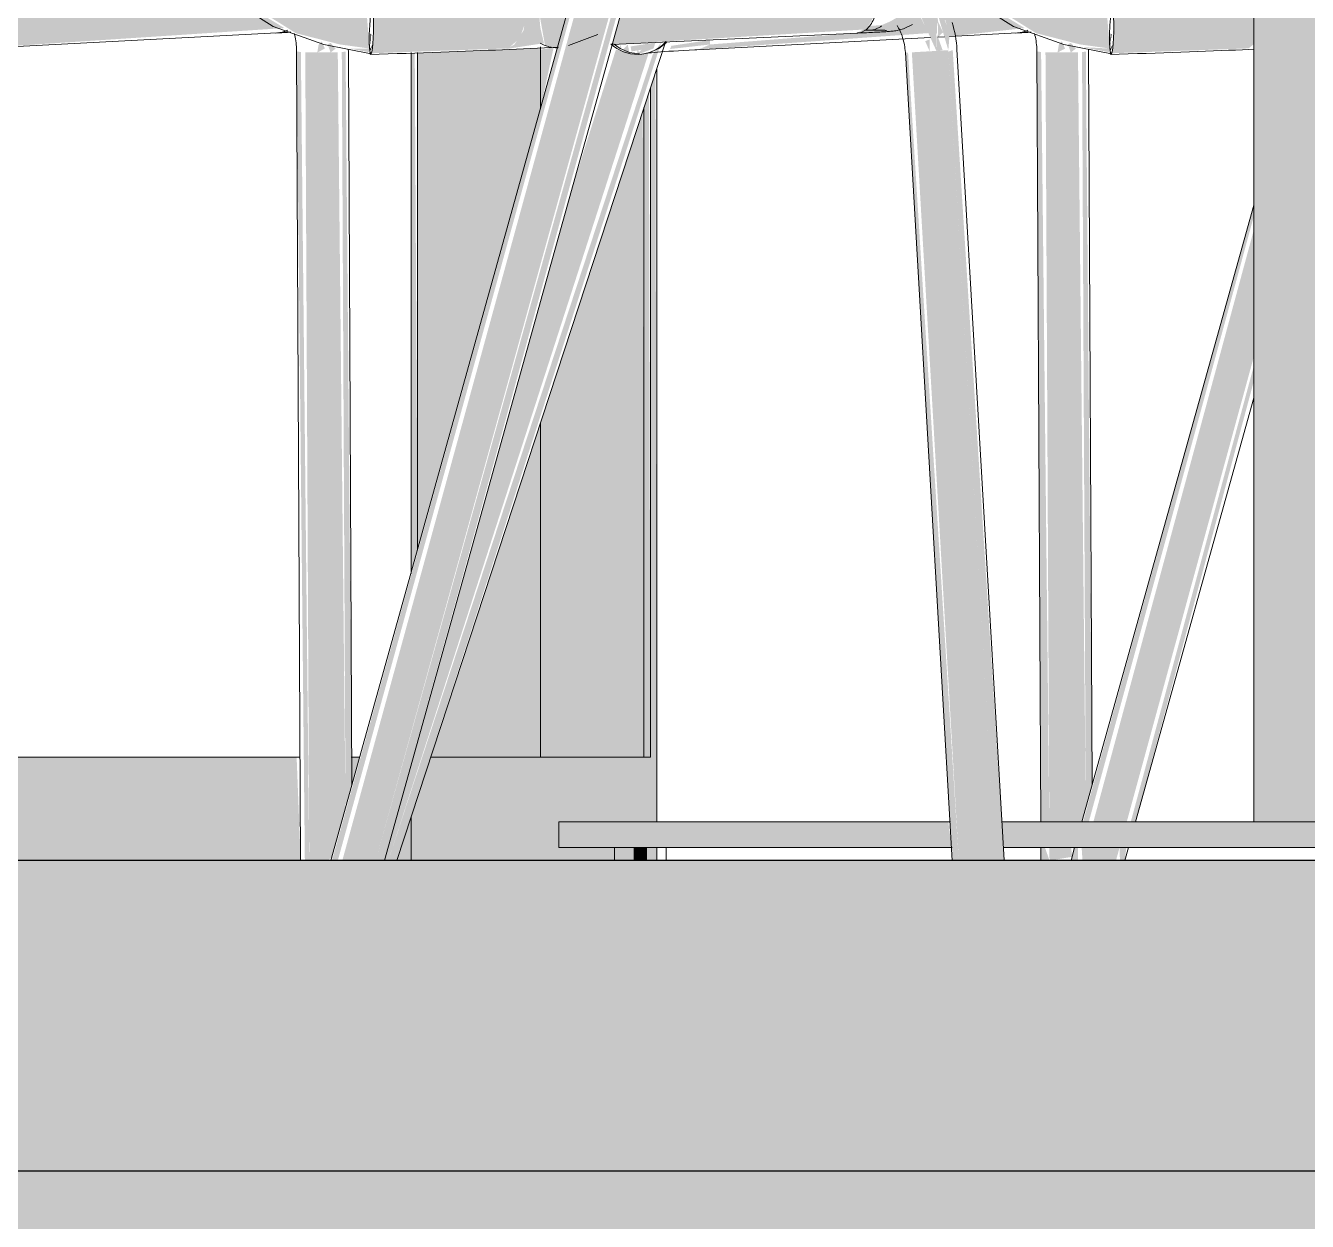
# Model space of a CAD drawing. Header units: inches. Extents: x 21380 to 98133, y -290 to 853.
# Drawn here: x 35404.7 to 35429.48, y -6.97 to 16.14 of the extents above; entities that cross this region are included whole.
import ezdxf

# ---------------------------------------------------------------- set-up
doc = ezdxf.new("R2010")
doc.units = ezdxf.units.IN
doc.header["$MEASUREMENT"] = 0
doc.linetypes.add('Grid Line 1_2_', pattern=[0.875, 0.5, -0.125, 0.125, -0.125])
for name, color, linetype, lineweight in [('A-FLOR', 192, 'Continuous', 9), ('A-FLOR-LEVL', 51, 'Continuous', 9), ('A-FLOR-PATT', 8, 'Continuous', 25), ('A-GLAZ-CWMG', 51, 'Continuous', 9), ('C-TOPO', 7, 'Continuous', 9), ('I-FURN', 30, 'Continuous', 9), ('I-WALL', 2, 'Continuous', 9)]:
    doc.layers.add(name, color=color, linetype=linetype, lineweight=lineweight)

# ---------------------------------------------------------------- blocks, each defined once
blk = doc.blocks.new('Struct_Xcel_Sports Complex_rvt-4-Building Section - East_West looking South')
at = {"layer": 'A-FLOR-PATT', "lineweight": 9}
h = blk.add_hatch(dxfattribs=at)
h.set_pattern_fill('FP_52', style=0, pattern_type=2)
h.set_pattern_definition([(50, (-87574.236, 98.42), (55.0854, -4.819842), [5.76, -63.36]), (355, (-87574.236, 98.42), (-10.65569, 57.76853), [4.608, -50.688]), (100.451, (-87569.645, 98.02), (44.429468, 52.94866), [4.895, -53.848]), (46.184, (-87574.236, 113.78), (81.96444, -12.71212), [8.64, -95.04]), (96.636, (-87567.406, 112.72), (71.7815, 74.81238), [7.343, -80.772]), (351.184, (-87574.24, 113.78), (71.78195, 74.81243), [6.912, -76.032]), (21, (-87566.556, 109.94), (45.84207, -30.92146), [5.76, -63.36]), (326, (-87566.556, 109.94), (18.687064, 55.691476), [4.608, -50.688]), (71.451, (-87562.736, 107.363), (64.52891, 24.77011), [4.895, -53.848]), (37.5, (-87574.236, 98.42), (0.9338946, 25.566816), [2.534, -47.539, 2.534, -48.922, -50.88]), (37.5, (-87574.236, 98.42), (0.9338946, 25.566816), [-101.53, 2.534, -48.346]), (7.5, (-87574.236, 98.42), (20.20404, 30.291303), [2.534, -26.803, 2.534, -46.387, -19.392]), (7.5, (-87574.236, 98.42), (20.20404, 30.291303), [-78.259, 2.534, -16.858]), (327.5, (-87591.362, 98.42), (40.9977845, -1.7324026), [2.534, -16.666, 2.534, -57.37, -79.488]), (327.5, (-87591.362, 98.42), (40.9977845, -1.7324026), [-79.104, 2.534, -76.954]), (317.5, (-87599.042, 98.42), (44.788883, 7.687839), [2.534, -22.426, 2.534, -37.248, -56.448]), (317.5, (-87599.042, 98.42), (44.788883, 7.687839), [-64.742, 2.534, -53.914])])
h.paths.add_polyline_path([(-26273.39, -6), (-22066.14, -6), (-22066.14, 0), (-26273.39, 0), (-26273.39, -1.696)], flags=0)
at = {"layer": 'A-FLOR', "color": 250, "lineweight": 25}
for p, q in [((-22066.14, 0), (-26273.39, 0)), ((-26273.39, -6), (-22066.14, -6))]:
    blk.add_line(p, q, dxfattribs=at)
blk = doc.blocks.new('Falcon 7700 Series Pedestal Base - 36_ Square Top x 30_ - Wheelchair Height-460525-Building Section - East_West looking South')
at = {"layer": 'I-FURN'}
for points in [[(-26200.01, 0.75), (-26197.888, 0.75), (-26197.888, 28.5), (-26200.01, 28.5), (-26200.01, 3.187)], [(-26211.996, 0), (-26211.737, 0), (-26211.737, 0.25), (-26211.996, 0.25)]]:
    blk.add_hatch(color=256, dxfattribs=at).paths.add_polyline_path(points, flags=0)
h = blk.add_hatch(color=256, dxfattribs=at)
h.paths.add_polyline_path([(-26205.851, 0.25), (-26205.914, 0.75), (-26213.445, 0.75), (-26213.445, 0.25), (-26205.914, 0.25)], flags=0)
h.paths.add_polyline_path([(-26197.888, 0.25), (-26197.888, 0.75), (-26204.88, 0.75), (-26204.837, 0.25), (-26200.705, 0.25)], flags=0)
for p, q in [((-26200.01, 0.75), (-26200.01, 28.5)), ((-26213.445, 0.75), (-26205.87, 0.75)), ((-26213.445, 0.75), (-26213.445, 0.25)), ((-26204.881, 0.75), (-26197.888, 0.75)), ((-26205.841, 0.25), (-26213.445, 0.25)), ((-26212.366, 0.25), (-26212.366, 0)), ((-26211.366, 0), (-26211.366, 0.25)), ((-26197.888, 0.25), (-26204.851, 0.25))]:
    blk.add_line(p, q, dxfattribs=at)
blk = doc.blocks.new('HermanMiller_Collection_Air-Chair_SideChair_Arms - Arms-V172-Building Section - East_West looking South')
at = {"layer": 'I-FURN'}
for points in [[(-26129.5, 0), (-26129.432, 0), (-26123.732, 20.734), (-26123.809, 20.653), (-26129.545, 0)], [(-26129.015, 0), (-26128.699, 0), (-26123, 20.625), (-26123.301, 20.707), (-26123.311, 20.72), (-26123.657, 20.718), (-26129.345, 0), (-26129.131, 0)], [(-26128.699, 0), (-26128.53, 0), (-26122.883, 20.551), (-26122.963, 20.578), (-26127.811, 3.187)], [(-26136.82, 15.675), (-26130.464, 16.093), (-26131.211, 16.544), (-26131.452, 16.677), (-26136.284, 16.386), (-26136.347, 16.051), (-26136.544, 15.776), (-26136.77, 15.684)], [(-26128.78, 15.606), (-26126.138, 15.7), (-26125.918, 15.893), (-26125.796, 16.229), (-26125.784, 16.423), (-26128.744, 16.318), (-26128.764, 15.677)], [(-26125.186, 15.714), (-26125.007, 16.428), (-26125.544, 16.416), (-26125.428, 15.763), (-26125.31, 15.727)], [(-26128.818, 15.697), (-26128.784, 15.97), (-26128.801, 15.988)], [(-26129.984, 0), (-26129.984, 0), (-26130.146, 15.629), (-26130.228, 15.643), (-26130.069, 0)], [(-26129.623, 0), (-26129.545, 0.073), (-26129.283, 1.015), (-26129.433, 15.626), (-26130.061, 15.624), (-26129.984, 0), (-26129.753, 0)], [(-26129.283, 1.015), (-26129.159, 1.458), (-26129.282, 15.637), (-26129.355, 15.63), (-26129.294, 3.187)], [(-26128.808, 15.639), (-26128.752, 15.793), (-26128.815, 15.679)], [(-26117.544, 0), (-26117.428, 0), (-26118.409, 15.62), (-26118.461, 15.619), (-26117.546, 0)], [(-26117.329, 0), (-26116.721, 0), (-26117.631, 15.665), (-26118.336, 15.624), (-26117.428, 0)], [(-26116.707, 0), (-26116.554, 0.01), (-26117.546, 15.67), (-26117.629, 15.636), (-26116.721, 0)]]:
    blk.add_hatch(color=256, dxfattribs=at).paths.add_polyline_path(points, flags=0)
h = blk.add_hatch(color=256, dxfattribs=at)
h.paths.add_polyline_path([(-26128.805, 15.622), (-26128.818, 15.697), (-26129.206, 15.697)], flags=0)
h.paths.add_polyline_path([(-26128.818, 15.697), (-26128.872, 16.356), (-26130.339, 16.669), (-26130.934, 16.904), (-26131.529, 17.42), (-26131.785, 17.187), (-26131.636, 16.864), (-26130.242, 15.994), (-26129.395, 15.777), (-26129.206, 15.751)], flags=0)
h = blk.add_hatch(color=256, dxfattribs=at)
h.paths.add_polyline_path([(-26117.631, 15.665), (-26117.604, 16.003), (-26117.738, 16.343), (-26117.828, 16.333), (-26117.738, 16.028)], flags=0)
h.paths.add_polyline_path([(-26118.326, 16.839), (-26118.355, 16.884), (-26118.351, 16.84)], flags=0)
h.paths.add_polyline_path([(-26117.845, 16.391), (-26117.905, 16.615), (-26118.239, 16.839), (-26118.239, 16.758), (-26118.084, 16.614)], flags=0)
h.paths.add_polyline_path([(-26118.037, 16.84), (-26118.307, 17.014), (-26118.307, 16.944), (-26118.085, 16.859)], flags=0)
h = blk.add_hatch(color=256, dxfattribs=at)
h.paths.add_polyline_path([(-26126.267, 15.675), (-26125.448, 15.801), (-26125.518, 16.102), (-26125.545, 16.434), (-26125.784, 16.423), (-26125.842, 16.048), (-26126.019, 15.775), (-26126.168, 15.694)], flags=0)
h.paths.add_polyline_path([(-26124.132, 15.775), (-26119.215, 16.068), (-26119.035, 16.376), (-26118.985, 16.742), (-26123.94, 16.464), (-26124.131, 15.779)], flags=0)
h = blk.add_hatch(color=256, dxfattribs=at)
h.paths.add_polyline_path([(-26117.992, 15.643), (-26117.992, 15.874), (-26118.078, 15.84), (-26118.016, 15.698)], flags=0)
h.paths.add_polyline_path([(-26117.862, 15.651), (-26117.741, 15.665), (-26117.865, 16.014), (-26117.862, 15.658)], flags=0)
h.paths.add_polyline_path([(-26118.208, 16.418), (-26118.309, 16.582), (-26118.287, 16.459), (-26118.239, 16.434)], flags=0)
h.paths.add_polyline_path([(-26117.862, 15.651), (-26117.845, 16.199), (-26118.078, 16.368), (-26118.208, 16.418), (-26117.865, 15.658)], flags=0)
h.paths.add_polyline_path([(-26117.827, 16.183), (-26117.845, 16.391), (-26117.947, 16.391), (-26117.845, 16.214)], flags=0)
h.paths.add_polyline_path([(-26118.085, 16.615), (-26118.307, 16.706), (-26118.239, 16.636)], flags=0)
h = blk.add_hatch(color=256, dxfattribs=at)
h.paths.add_polyline_path([(-26129.83, 15.619), (-26129.683, 15.697), (-26129.744, 15.836), (-26129.802, 15.777), (-26129.829, 15.621)], flags=0)
h.paths.add_polyline_path([(-26129.571, 15.621), (-26129.474, 15.697), (-26129.571, 15.807), (-26129.628, 15.777), (-26129.573, 15.625)], flags=0)
for p, q in [((-26123.792, 20.719), (-26129.567, 0)), ((-26128.529, 0), (-26122.828, 20.451)), ((-26136.799, 15.675), (-26130.611, 15.998)), ((-26124.976, 15.754), (-26124.407, 15.972)), ((-26124.134, 15.774), (-26119.383, 15.997)), ((-26119.242, 16.052), (-26119.152, 16.052)), ((-26130.228, 15.645), (-26130.151, 0)), ((-26129.229, 15.671), (-26129.228, 15.65)), ((-26129.158, 1.459), (-26129.228, 15.65)), ((-26126.25, 15.675), (-26125.169, 15.726)), ((-26118.462, 15.618), (-26117.555, 0)), ((-26116.553, 0.011), (-26117.464, 15.676)), ((-26128.535, 0), (-26128.53, 0))]:
    blk.add_line(p, q, dxfattribs=at)
at = {"layer": 'I-FURN', "flags": 128}
for points in [[(-26117.464, 15.676), (-26117.469, 15.743), (-26117.476, 15.81), (-26117.484, 15.876), (-26117.495, 15.942), (-26117.508, 16.008), (-26117.523, 16.073), (-26117.54, 16.137), (-26117.558, 16.201)], [(-26131.877, 17.12), (-26131.661, 16.832), (-26131.385, 16.565), (-26130.679, 16.122), (-26129.705, 15.777), (-26128.789, 15.597)], [(-26118.325, 16.16), (-26118.499, 16.077), (-26118.573, 16.056), (-26118.617, 16.047), (-26118.648, 16.042), (-26118.674, 16.038), (-26118.697, 16.035), (-26118.719, 16.033), (-26118.742, 16.031), (-26118.765, 16.029), (-26118.789, 16.027), (-26118.814, 16.025), (-26118.84, 16.023), (-26118.867, 16.022), (-26118.896, 16.02), (-26118.925, 16.018), (-26118.957, 16.016), (-26118.989, 16.014), (-26119.023, 16.013), (-26119.058, 16.011), (-26119.094, 16.009), (-26119.131, 16.008), (-26119.17, 16.006), (-26119.21, 16.004), (-26119.25, 16.002), (-26119.292, 16.001), (-26119.335, 15.999), (-26119.378, 15.998), (-26119.385, 15.997)], [(-26118.623, 16.145), (-26118.607, 16.119), (-26118.592, 16.092), (-26118.577, 16.064), (-26118.563, 16.035), (-26118.55, 16.004), (-26118.537, 15.973), (-26118.525, 15.941), (-26118.514, 15.907), (-26118.504, 15.874), (-26118.495, 15.839), (-26118.487, 15.804), (-26118.48, 15.768), (-26118.474, 15.732), (-26118.469, 15.695), (-26118.465, 15.659), (-26118.462, 15.622), (-26118.462, 15.618)], [(-26128.801, 16.344), (-26128.815, 16.151), (-26128.823, 15.97), (-26128.824, 15.816), (-26128.818, 15.697), (-26128.805, 15.622), (-26128.787, 15.597)], [(-26130.598, 15.999), (-26130.581, 16), (-26130.561, 16.001), (-26130.54, 16.003), (-26130.516, 16.004), (-26130.491, 16.006), (-26130.464, 16.007), (-26130.435, 16.009), (-26130.405, 16.01), (-26130.373, 16.012), (-26130.339, 16.014)], [(-26130.273, 15.986), (-26130.264, 15.952), (-26130.257, 15.918), (-26130.25, 15.882), (-26130.244, 15.846), (-26130.239, 15.809), (-26130.235, 15.772), (-26130.232, 15.734), (-26130.23, 15.696), (-26130.229, 15.658), (-26130.228, 15.645)], [(-26118.824, 16.048), (-26118.827, 16.049), (-26118.833, 16.049), (-26118.844, 16.049), (-26118.857, 16.05), (-26118.872, 16.05), (-26118.89, 16.051), (-26118.911, 16.051), (-26118.933, 16.051), (-26118.957, 16.052), (-26118.983, 16.052), (-26119.011, 16.052), (-26119.04, 16.052), (-26119.071, 16.052), (-26119.104, 16.052), (-26119.138, 16.052), (-26119.151, 16.052)], [(-26126.25, 15.675), (-26126.385, 15.669), (-26126.525, 15.663), (-26126.668, 15.657), (-26126.816, 15.65), (-26126.967, 15.644), (-26127.122, 15.638), (-26127.281, 15.633), (-26127.442, 15.627), (-26127.606, 15.621), (-26127.773, 15.615), (-26127.942, 15.61), (-26128.113, 15.604), (-26128.286, 15.599), (-26128.46, 15.594), (-26128.635, 15.589), (-26128.796, 15.585)]]:
    blk.add_lwpolyline(points, dxfattribs=at)
at = {"layer": 'I-FURN'}
for centre, major_axis, ratio, start_param, end_param in [((-26128.817, 16.334), (-0.02, 0.75), 0.096081, 3.116798, 4.687594), ((-26128.817, 16.334), (-0.02, 0.75), 0.096081, 2.854998, 3.116798), ((-26125.196, 16.463), (0.021, 0.75), 0.90616, 2.676376, 2.924989), ((-26125.196, 16.463), (0.021, 0.75), 0.90616, 2.938175, 3.199975), ((-26117.053, -0.018), (0.499, 0.029), 0.004932, 5.439855, 6.225253)]:
    blk.add_ellipse(centre, major_axis=major_axis, ratio=ratio, start_param=start_param, end_param=end_param, dxfattribs=at)
for points, knots in [([(-26119.397, 15.997), (-26119.335, 15.996), (-26119.209, 16.045), (-26119.07, 16.24), (-26118.996, 16.489), (-26118.983, 16.657), (-26118.985, 16.742)], [0, 0, 0, 0, 0.285714, 0.571429, 0.785714, 1, 1, 1, 1]), ([(-26118.92, 16.138), (-26118.936, 16.125), (-26119.005, 16.078), (-26119.079, 16.056), (-26119.135, 16.053)], [0.7142857, 0.7142857, 0.7142857, 0.7142857, 0.7857143, 1, 1, 1, 1]), ([(-26130.635, 15.997), (-26130.579, 15.998), (-26130.5, 16.01), (-26130.426, 16.04), (-26130.405, 16.05)], [0, 0, 0, 0, 0.1666667, 0.2358641, 0.2358641, 0.2358641, 0.2358641])]:
    blk.add_open_spline(points, degree=3, knots=knots, dxfattribs=at)
blk.add_open_spline([(-26119.135, 16.053), (-26119.141, 16.052), (-26119.147, 16.052), (-26119.152, 16.052)], degree=3, dxfattribs=at)
blk = doc.blocks.new('HermanMiller_Collection_Air-Chair_SideChair_Arms - Arms-V180-Building Section - East_West looking South')
at = {"layer": 'I-FURN'}
h = blk.add_hatch(color=256, dxfattribs=at)
h.paths.add_polyline_path([(-26114.497, 15.622), (-26114.509, 15.697), (-26115.044, 15.724)], flags=0)
h.paths.add_polyline_path([(-26114.509, 15.697), (-26114.564, 16.356), (-26116.046, 16.675), (-26116.626, 16.904), (-26117.22, 17.42), (-26117.477, 17.187), (-26117.327, 16.864), (-26115.934, 15.994), (-26115.087, 15.777), (-26114.514, 15.698)], flags=0)
h = blk.add_hatch(color=256, dxfattribs=at)
h.paths.add_polyline_path([(-26117.845, 16.391), (-26117.685, 16.239), (-26117.604, 15.931), (-26116.156, 16.093), (-26116.903, 16.544), (-26117.144, 16.677), (-26117.892, 16.565), (-26117.858, 16.44)], flags=0)
h.paths.add_polyline_path([(-26117.827, 16.183), (-26117.865, 16.404), (-26117.838, 16.306), (-26117.829, 16.21)], flags=0)
h.paths.add_polyline_path([(-26118.208, 16.418), (-26117.828, 16.18), (-26117.831, 15.919), (-26117.733, 16.011), (-26117.959, 16.497), (-26118.156, 16.625), (-26118.202, 16.544), (-26118.232, 16.487), (-26118.21, 16.423)], flags=0)
h.paths.add_polyline_path([(-26122.512, 15.675), (-26118.007, 15.996), (-26118.239, 16.434), (-26118.403, 16.426), (-26118.752, 16.222), (-26118.928, 16.146), (-26119.151, 16.139), (-26119.397, 15.997), (-26122.235, 15.776), (-26122.44, 15.688)], flags=0)
for points in [[(-26114.471, 15.606), (-26111.829, 15.7), (-26111.727, 15.781), (-26111.727, 16.412), (-26114.436, 16.318), (-26114.456, 15.677)], [(-26123.011, 15.688), (-26122.235, 15.776), (-26122.235, 15.864), (-26122.983, 15.75), (-26123.007, 15.696)], [(-26114.509, 15.697), (-26114.475, 15.97), (-26114.492, 15.988)], [(-26128.53, 0), (-26128.456, 0), (-26123.419, 15.626), (-26123.601, 15.589), (-26123.821, 15.633), (-26124.057, 15.675), (-26124.936, 12.893), (-26128.42, 0.395)], [(-26128.38, 0), (-26128.291, 0), (-26123.181, 15.818), (-26123.343, 15.585), (-26128.456, 0)], [(-26124.744, 13.581), (-26124.116, 15.776), (-26124.153, 15.7), (-26124.615, 14.043)], [(-26114.974, 1.015), (-26114.851, 1.458), (-26114.973, 15.637), (-26115.047, 15.63), (-26114.985, 3.187)], [(-26114.5, 15.639), (-26114.444, 15.793), (-26114.506, 15.679)]]:
    blk.add_hatch(color=256, dxfattribs=at).paths.add_polyline_path(points, flags=0)
h = blk.add_hatch(color=256, dxfattribs=at)
h.paths.add_polyline_path([(-26123.626, 15.585), (-26123.327, 15.7), (-26123.293, 15.814), (-26123.772, 15.738), (-26123.756, 15.641), (-26123.566, 15.675), (-26123.64, 15.59)], flags=0)
h.paths.add_polyline_path([(-26123.949, 15.711), (-26123.976, 15.782), (-26123.976, 15.721)], flags=0)
h = blk.add_hatch(color=256, dxfattribs=at)
h.paths.add_polyline_path([(-26123.6, 15.6), (-26123.64, 15.697), (-26123.64, 15.603)], flags=0)
h.paths.add_polyline_path([(-26123.795, 15.622), (-26123.828, 15.775), (-26123.922, 15.675), (-26123.809, 15.628)], flags=0)
h = blk.add_hatch(color=256, dxfattribs=at)
h.paths.add_polyline_path([(-26115.838, 0), (-26115.675, 0), (-26115.763, 0.25), (-26115.843, 0.25), (-26115.842, 0)], flags=0)
h.paths.add_polyline_path([(-26115.846, 0.75), (-26115.679, 0.75), (-26115.838, 15.629), (-26115.919, 15.643), (-26115.858, 3.187)], flags=0)
h = blk.add_hatch(color=256, dxfattribs=at)
h.paths.add_polyline_path([(-26115.675, 0), (-26115.237, 0.073), (-26115.257, 0.25), (-26115.677, 0.25)], flags=0)
h.paths.add_polyline_path([(-26115.072, 0.75), (-26115.037, 0.791), (-26114.974, 1.015), (-26115.125, 15.626), (-26115.753, 15.624), (-26115.679, 0.75), (-26115.078, 0.75)], flags=0)
h = blk.add_hatch(color=256, dxfattribs=at)
h.paths.add_polyline_path([(-26115.521, 15.619), (-26115.375, 15.697), (-26115.436, 15.836), (-26115.494, 15.777), (-26115.521, 15.621)], flags=0)
h.paths.add_polyline_path([(-26115.263, 15.621), (-26115.166, 15.697), (-26115.263, 15.807), (-26115.32, 15.777), (-26115.264, 15.625)], flags=0)
h = blk.add_hatch(color=256, dxfattribs=at)
h.paths.add_polyline_path([(-26115.237, 0), (-26115.124, 0), (-26115.122, 0.25), (-26115.187, 0.25), (-26115.257, 0)], flags=0)
h.paths.add_polyline_path([(-26114.983, 0.75), (-26114.915, 0.75), (-26111.727, 12.451), (-26111.727, 12.667), (-26115.027, 0.75)], flags=0)
h = blk.add_hatch(color=256, dxfattribs=at)
h.paths.add_polyline_path([(-26114.391, 0), (-26114.321, 0.25), (-26115.054, 0.25), (-26115.037, 0), (-26114.485, 0)], flags=0)
h.paths.add_polyline_path([(-26114.182, 0.75), (-26111.727, 9.736), (-26111.727, 12.187), (-26114.827, 0.75), (-26114.273, 0.75)], flags=0)
h = blk.add_hatch(color=256, dxfattribs=at)
h.paths.add_polyline_path([(-26114.227, 0), (-26114.221, 0), (-26114.189, 0.25), (-26114.321, 0.25), (-26114.314, 0), (-26114.258, 0)], flags=0)
h.paths.add_polyline_path([(-26114.012, 0.75), (-26111.727, 9.264), (-26111.727, 9.557), (-26114.104, 0.75), (-26114.018, 0.75)], flags=0)
for p, q in [((-26122.491, 15.675), (-26117.974, 15.911)), ((-26117.831, 15.918), (-26117.707, 15.925)), ((-26117.61, 15.93), (-26116.303, 15.998)), ((-26128.289, 0), (-26123.092, 15.84)), ((-26115.92, 15.645), (-26115.846, 0.75)), ((-26114.92, 15.671), (-26114.92, 15.65)), ((-26114.85, 1.459), (-26114.92, 15.65)), ((-26111.942, 15.675), (-26111.727, 15.685)), ((-26111.727, 12.669), (-26115.049, 0.75)), ((-26114.011, 0.75), (-26111.727, 8.945)), ((-26115.844, 0.25), (-26115.843, 0)), ((-26115.189, 0.25), (-26115.258, 0)), ((-26114.22, 0), (-26114.151, 0.25)), ((-26114.227, 0), (-26114.221, 0))]:
    blk.add_line(p, q, dxfattribs=at)
at = {"layer": 'I-FURN', "flags": 128}
for points in [[(-26117.568, 17.12), (-26117.353, 16.832), (-26117.077, 16.565), (-26116.371, 16.122), (-26115.396, 15.777), (-26114.48, 15.597)], [(-26114.492, 16.344), (-26114.506, 16.151), (-26114.514, 15.97), (-26114.515, 15.816), (-26114.509, 15.697), (-26114.497, 15.622), (-26114.479, 15.597)], [(-26116.289, 15.999), (-26116.272, 16), (-26116.253, 16.001), (-26116.231, 16.003), (-26116.208, 16.004), (-26116.183, 16.006), (-26116.155, 16.007), (-26116.127, 16.009), (-26116.096, 16.01), (-26116.064, 16.012), (-26116.031, 16.014)], [(-26115.965, 15.986), (-26115.956, 15.952), (-26115.948, 15.918), (-26115.941, 15.882), (-26115.935, 15.846), (-26115.93, 15.809), (-26115.926, 15.772), (-26115.923, 15.734), (-26115.921, 15.696), (-26115.92, 15.658), (-26115.92, 15.645)], [(-26123.602, 15.597), (-26123.795, 15.622), (-26123.976, 15.697), (-26124.105, 15.791)], [(-26123.477, 15.604), (-26123.468, 15.605), (-26123.445, 15.608), (-26123.411, 15.612), (-26123.367, 15.617), (-26123.315, 15.622), (-26123.254, 15.627), (-26123.187, 15.632), (-26123.112, 15.638), (-26123.031, 15.644), (-26122.943, 15.649), (-26122.849, 15.655), (-26122.748, 15.661), (-26122.642, 15.667), (-26122.53, 15.673), (-26122.491, 15.675)], [(-26123.076, 15.816), (-26123.23, 15.697), (-26123.409, 15.622)], [(-26111.942, 15.675), (-26112.077, 15.669), (-26112.216, 15.663), (-26112.36, 15.657), (-26112.508, 15.65), (-26112.659, 15.644), (-26112.814, 15.638), (-26112.972, 15.633), (-26113.134, 15.627), (-26113.298, 15.621), (-26113.465, 15.615), (-26113.633, 15.61), (-26113.805, 15.604), (-26113.977, 15.599), (-26114.152, 15.594), (-26114.327, 15.589), (-26114.488, 15.585)]]:
    blk.add_lwpolyline(points, dxfattribs=at)
at = {"layer": 'I-FURN'}
for centre, major_axis, ratio, start_param, end_param in [((-26114.508, 16.334), (-0.02, 0.75), 0.096081, 3.116798, 4.687594), ((-26123.644, 16.334), (-0.202, 0.722), 0.995009, 2.111928, 2.891696), ((-26123.644, 16.334), (-0.202, 0.722), 0.995009, 2.891696, 3.677094), ((-26114.508, 16.334), (-0.02, 0.75), 0.096081, 2.854998, 3.116798)]:
    blk.add_ellipse(centre, major_axis=major_axis, ratio=ratio, start_param=start_param, end_param=end_param, dxfattribs=at)
blk.add_open_spline([(-26116.326, 15.997), (-26116.27, 15.998), (-26116.192, 16.01), (-26116.118, 16.04), (-26116.097, 16.05)], degree=3, knots=[0, 0, 0, 0, 0.1666667, 0.2358641, 0.2358641, 0.2358641, 0.2358641], dxfattribs=at)
blk = doc.blocks.new('Rectangular Mullion - Exterior 2_ x 4_5_-1135280-Building Section - East_West looking South')
at = {"layer": 'A-GLAZ-CWMG'}
h = blk.add_hatch(color=256, dxfattribs=at)
h.paths.add_polyline_path([(-26136.47, 0), (-26130.15, 0), (-26130.228, 2), (-26141.943, 2), (-26142.599, 0), (-26136.587, 0)], flags=0)
h.paths.add_polyline_path([(-26128.015, 0), (-26128.015, 0.839), (-26128.291, 0)], flags=0)
h.paths.add_polyline_path([(-26161.828, 0), (-26143.626, 0.068), (-26143.083, 2), (-26161.828, 2)], flags=0)
h.paths.add_polyline_path([(-26129.159, 1.458), (-26129.015, 2), (-26129.162, 2), (-26129.161, 1.912)], flags=0)
for p, q in [((-26141.949, 2), (-26130.16, 2)), ((-26129.177, 2), (-26129.007, 2))]:
    blk.add_line(p, q, dxfattribs=at)
blk = doc.blocks.new('Rectangular Mullion - Exterior 2_ x 4_5_-1142586-Building Section - East_West looking South')
at = {"layer": 'A-GLAZ-CWMG'}
h = blk.add_hatch(color=256, dxfattribs=at)
h.paths.add_polyline_path([(-26127.634, 2), (-26125.515, 2), (-26125.515, 8.457), (-26127.245, 3.187)], flags=0)
h.paths.add_polyline_path([(-26123.39, 2), (-26123.419, 14.845), (-26123.515, 14.551), (-26123.515, 2)], flags=0)
h.paths.add_polyline_path([(-26127.89, 6.011), (-26125.515, 14.532), (-26125.515, 15.71), (-26127.89, 15.612), (-26127.89, 8.07)], flags=0)
h.paths.add_polyline_path([(-26125.515, 17.55), (-26125.524, 26.403), (-26127.89, 26.765), (-26127.89, 17.551), (-26125.674, 17.55)], flags=0)
h.paths.add_polyline_path([(-26126.402, 27.551), (-26126.37, 27.904), (-26126.316, 28.018), (-26125.916, 28.117), (-26125.65, 28.253), (-26125.515, 28.253), (-26125.515, 28.75), (-26127.89, 28.75), (-26127.89, 27.768), (-26126.403, 27.551)], flags=0)
h.paths.add_polyline_path([(-26123.515, 28.325), (-26123.39, 28.334), (-26123.39, 28.75), (-26123.515, 28.75), (-26123.515, 28.334)], flags=0)
h.paths.add_polyline_path([(-26125.515, 30), (-26125.515, 98), (-26127.89, 98), (-26127.89, 30), (-26127.012, 30)], flags=0)
h.paths.add_polyline_path([(-26123.39, 30), (-26123.39, 96), (-26123.515, 96), (-26123.515, 30)], flags=0)
for p, q in [((-26127.89, 6), (-26127.89, 15.62)), ((-26123.39, 14.936), (-26123.39, 2)), ((-26125.515, 2), (-26127.64, 2)), ((-26123.39, 2), (-26123.515, 2))]:
    blk.add_line(p, q, dxfattribs=at)
blk = doc.blocks.new('Rectangular Mullion - Exterior 2_ x 4_5_-1142587-Building Section - East_West looking South')
at = {"layer": 'A-GLAZ-CWMG'}
h = blk.add_hatch(color=256, dxfattribs=at)
h.paths.add_polyline_path([(-26123.515, 2), (-26123.537, 14.485), (-26125.515, 8.457), (-26125.515, 2)], flags=0)
h.paths.add_polyline_path([(-26125.515, 14.532), (-26125.26, 15.722), (-26125.515, 15.675), (-26125.515, 15.393)], flags=0)
h.paths.add_polyline_path([(-26124.674, 17.549), (-26123.75, 20.809), (-26124.191, 24.419), (-26124.594, 25.821), (-26124.939, 26.322), (-26125.515, 26.373), (-26125.515, 17.55), (-26124.819, 17.549)], flags=0)
h.paths.add_polyline_path([(-26124.047, 24.309), (-26124.042, 24.312), (-26124.087, 24.461)], flags=0)
h.paths.add_polyline_path([(-26125.515, 28.244), (-26123.515, 28.334), (-26123.515, 28.75), (-26125.515, 28.75), (-26125.515, 28.253)], flags=0)
h.paths.add_polyline_path([(-26125.515, 30), (-26123.515, 30), (-26123.515, 98), (-26125.515, 98), (-26125.515, 32.483)], flags=0)
for p, q in [((-26125.515, 15.733), (-26125.515, 14.532)), ((-26123.515, 2), (-26123.515, 14.555)), ((-26125.515, 8.464), (-26125.515, 2)), ((-26123.515, 2), (-26125.515, 2))]:
    blk.add_line(p, q, dxfattribs=at)

msp = doc.modelspace()

# ---------------------------------------------------------------- hatches: boundary and pattern name
at = {"layer": 'C-TOPO'}
h = msp.add_hatch(dxfattribs=at)
h.set_pattern_fill('FP_40', color=256, style=0, pattern_type=2)
h.set_pattern_definition([(0, (-87574.236, 98.42), (48, 48), [48, -48]), (0, (-87574.236, 116.42), (48, 48), [48, -48]), (0, (-87574.236, 134.42), (48, 48), [48, -48]), (90, (-87568.236, 140.42), (-48, 48), [48, -48]), (90, (-87550.236, 140.42), (-48, 48), [48, -48]), (90, (-87532.236, 140.42), (-48, 48), [48, -48])])
h.paths.add_polyline_path([(39527.781, -79.818), (39556.934, -79.818), (39556.934, 0), (39484.029, 0), (39484.029, -36), (39487.029, -36), (39487.029, -48), (39469.029, -48), (39469.029, -36), (39474.029, -36), (39474.029, -6), (35266.779, -6), (35266.779, -36), (35271.779, -36), (35271.779, -48), (35253.779, -48), (35253.779, -36), (35256.779, -36), (35256.779, 0), (35176.28, 0), (35176.28, -79.818), (39511.449, -79.818)], flags=0)
at = {"layer": 'I-WALL', "lineweight": 5}
h = msp.add_hatch(color=256, dxfattribs=at)
h.paths.add_polyline_path([(35416.779, 0), (35416.904, 0), (35416.904, 0.25), (35416.715, 0.25), (35416.715, 0)], flags=0)
h.paths.add_polyline_path([(35412.154, 0), (35416.456, 0), (35416.456, 0.25), (35415.007, 0.25), (35415.007, 0.75), (35416.904, 0.75), (35416.876, 15.228), (35416.779, 14.932), (35416.779, 2), (35412.534, 2), (35412.154, 0.839)], flags=0)
h.paths.add_polyline_path([(35412.154, 5.563), (35412.279, 6.011), (35412.224, 15.619), (35412.154, 15.606), (35412.154, 8.07)], flags=0)
h.paths.add_polyline_path([(35412.279, 17.551), (35412.225, 26.773), (35412.154, 26.783), (35412.154, 17.551)], flags=0)
h.paths.add_polyline_path([(35412.279, 27.768), (35412.279, 28.75), (35412.154, 28.75), (35412.154, 27.786)], flags=0)
h.paths.add_polyline_path([(35416.779, 28.327), (35416.904, 28.334), (35416.904, 28.75), (35416.779, 28.75), (35416.779, 28.334)], flags=0)
h.paths.add_polyline_path([(35416.904, 30), (35416.904, 96), (35416.779, 96), (35416.779, 30)], flags=0)
h.paths.add_polyline_path([(35412.154, 30), (35412.279, 30), (35412.279, 98), (35412.154, 98), (35412.154, 32.483)], flags=0)

# ---------------------------------------------------------------- linework, layer by layer
at = {"layer": 'A-FLOR-LEVL', "linetype": 'Grid Line 1_2_'}
msp.add_line((34982.845, 0), (39861.53, 0), dxfattribs=at)
at = {"layer": 'I-WALL'}
for p, q in [((35412.154, 5.552), (35412.154, 15.618)), ((35416.904, 15.316), (35416.904, 0.75)), ((35412.154, 0), (35412.154, 0.854)), ((35416.904, 0.25), (35416.904, 0))]:
    msp.add_line(p, q, dxfattribs=at)

# ---------------------------------------------------------------- block references
at = {"color": 90, "lineweight": 5}
msp.add_blockref('Struct_Xcel_Sports Complex_rvt-4-Building Section - East_West looking South', (61540.169, 0), dxfattribs=at)
at = {"layer": 'A-GLAZ-CWMG'}
for name in ['Rectangular Mullion - Exterior 2_ x 4_5_-1142586-Building Section - East_West looking South', 'Rectangular Mullion - Exterior 2_ x 4_5_-1142587-Building Section - East_West looking South', 'Rectangular Mullion - Exterior 2_ x 4_5_-1135280-Building Section - East_West looking South']:
    msp.add_blockref(name, (61540.169, 0), dxfattribs=at)
at = {"layer": 'I-FURN'}
for name, p in [('Falcon 7700 Series Pedestal Base - 36_ Square Top x 30_ - Wheelchair Height-460525-Building Section - East_West looking South', (61628.452, 0)), ('HermanMiller_Collection_Air-Chair_SideChair_Arms - Arms-V172-Building Section - East_West looking South', (61540.169, 0)), ('HermanMiller_Collection_Air-Chair_SideChair_Arms - Arms-V180-Building Section - East_West looking South', (61540.169, 0))]:
    msp.add_blockref(name, p, dxfattribs=at)

doc.saveas('drawing.dxf')
